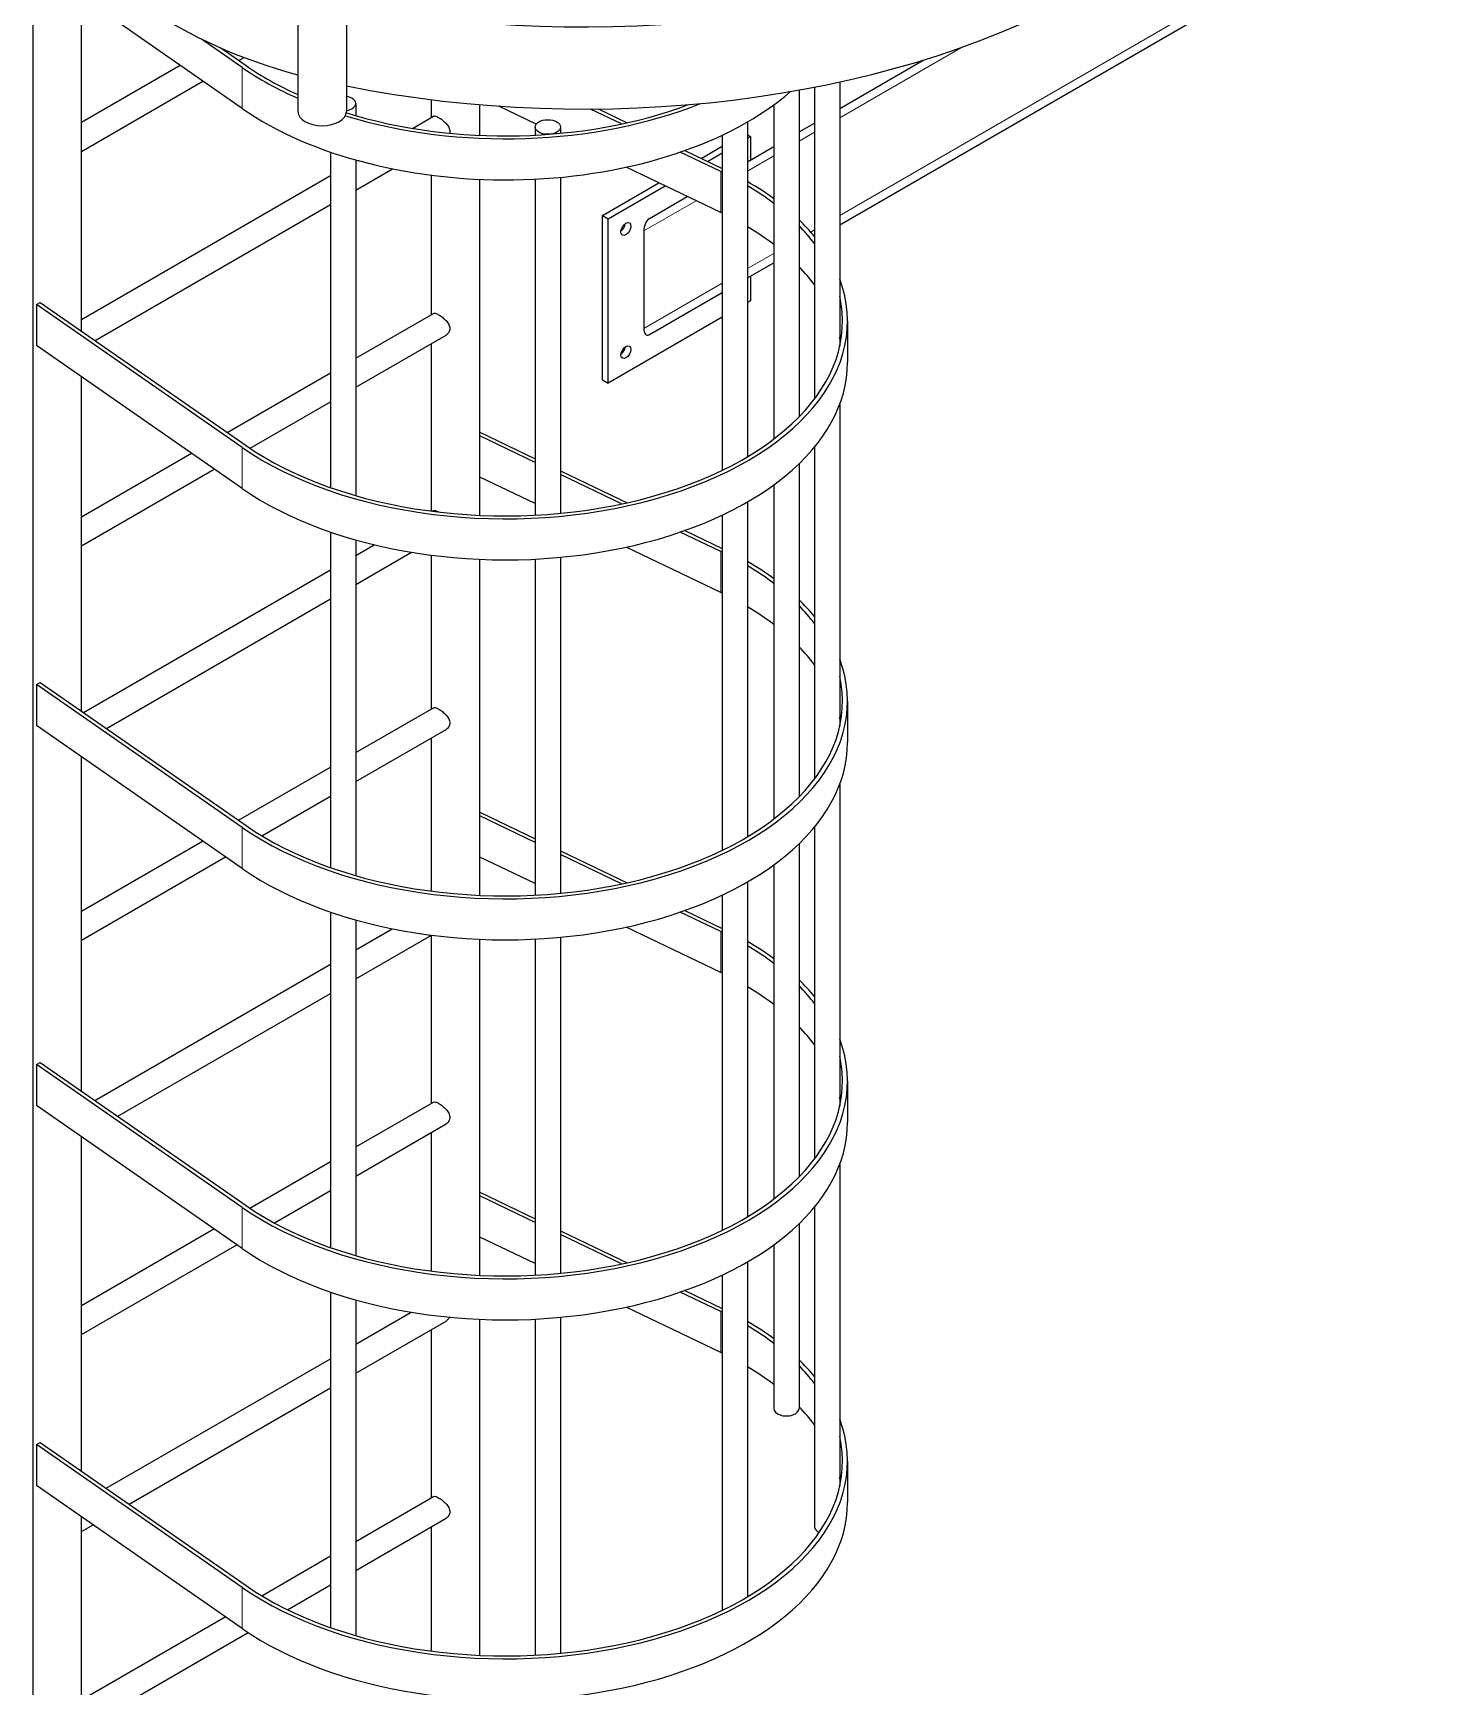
# Model space of a CAD drawing. Header units: millimetres. Extents: x 0 to 10500, y 0 to 7425.
# Drawn here: x 7279 to 8450, y 3444 to 4813 of the extents above; entities that cross this region are included whole.
import ezdxf

# ---------------------------------------------------------------- set-up
doc = ezdxf.new("R2010")
doc.units = ezdxf.units.MM
doc.header["$LTSCALE"] = 25
doc.layers.add('Visible', color=7, linetype='Continuous', lineweight=25)
doc.layers.add('Visible Narrow', color=7, linetype='Continuous', lineweight=18)

msp = doc.modelspace()

# ---------------------------------------------------------------- linework, layer by layer
at = {"layer": 'Visible'}
for p, q in [((7498.71, 5156.09), (7498.71, 4748.1)), ((7538.96, 5147.39), (7538.96, 4748.1)), ((7947.5, 4654.5), (8450.44, 4944.87)), ((7279.4, 2259.42), (7279.4, 4889.77)), ((7452.62, 4750.7), (7282.3, 4869.14)), ((7319.4, 4566.43), (7319.4, 4843.34)), ((7452.62, 4784.72), (7418.81, 4808.23)), ((7434.81, 4800.87), (7455.82, 4786.26)), ((7319.4, 4739.29), (7401.15, 4786.49)), ((7449.74, 4790.48), (7454.15, 4793.03)), ((7947.5, 4750.72), (8017.18, 4790.95)), ((7319.4, 4715.23), (7420.05, 4773.34)), ((7926.67, 4768.36), (7926.67, 4510.25)), ((7947.5, 4772.67), (7947.5, 4553.77)), ((7546.67, 4754.84), (7546.67, 4744.79)), ((7609.39, 4743.41), (7609.39, 4758.02)), ((7649.39, 4728.5), (7649.39, 4753.85)), ((7696.16, 4737.78), (7665.12, 4752.65)), ((7892.96, 4753.77), (7892.96, 4477.03)), ((7913.79, 4765.95), (7913.79, 4495.32)), ((7593.58, 4734.29), (7611.03, 4744.36)), ((7766.86, 4737.91), (7741.09, 4750.26)), ((7747.5, 4750.31), (7771.35, 4738.88)), ((7871.08, 4739.57), (7871.08, 4462.33)), ((7695.3, 4735.38), (7695.3, 4728.66)), ((7716.13, 4735.38), (7716.13, 4730.18)), ((7850.25, 4728.67), (7850.25, 4451.12)), ((7871.08, 4728.92), (7873.57, 4727.48)), ((7871.08, 4726.05), (7873.57, 4727.48)), ((7873.57, 4727.48), (7873.57, 4708.04)), ((7913.79, 4731.26), (7926.67, 4738.7)), ((7525.84, 4714.57), (7525.84, 4436.71)), ((7848.97, 4698.55), (7815.49, 4714.6)), ((7819.27, 4715.91), (7850.25, 4701.06)), ((7832.83, 4709.41), (7850.25, 4719.47)), ((7837.99, 4706.94), (7850.25, 4714.02)), ((7871.08, 4706.61), (7892.96, 4719.24)), ((7546.67, 4708.09), (7546.67, 4430.1)), ((7546.67, 4707.21), (7547.7, 4707.8)), ((7546.67, 4683.15), (7577.17, 4700.76)), ((7848.97, 4664.53), (7770.56, 4702.11)), ((7319.4, 4575.99), (7525.84, 4695.18)), ((7609.39, 4580.11), (7609.39, 4695.47)), ((7649.39, 4413.8), (7649.39, 4692.06)), ((7695.3, 4692.22), (7695.3, 4413.97)), ((7716.13, 4693.72), (7716.13, 4415.49)), ((7751, 4662.16), (7797.68, 4689.11)), ((7755.72, 4659.44), (7802.83, 4686.64)), ((7330.8, 4558.51), (7525.84, 4671.12)), ((7789.89, 4659.73), (7821.23, 4677.82)), ((7751, 4662.16), (7755.72, 4659.44)), ((7751, 4526.08), (7751, 4662.16)), ((7755.72, 4523.36), (7755.72, 4659.44)), ((7785.18, 4649.31), (7785.18, 4568.48)), ((7871.08, 4610.38), (7892.96, 4623.01)), ((7873.57, 4611.81), (7873.57, 4591.4)), ((7282.3, 4588.47), (7285.26, 4590.18)), ((7282.3, 4588.47), (7282.3, 4554.45)), ((7452.62, 4470.03), (7282.3, 4588.47)), ((7285.26, 4590.18), (7455.82, 4471.56)), ((7789.89, 4563.5), (7850.25, 4598.35)), ((7873.57, 4591.4), (7871.08, 4589.97)), ((7546.67, 4543.91), (7611.03, 4581.06)), ((7850.25, 4577.94), (7755.72, 4523.36)), ((7546.67, 4519.85), (7621.45, 4563.02)), ((7953.99, 4574.53), (7953.99, 4540.51)), ((7452.62, 4436.01), (7282.3, 4554.45)), ((7609.39, 4417.26), (7609.39, 4556.06)), ((7319.4, 4251.74), (7319.4, 4528.65)), ((7440.2, 4482.43), (7525.84, 4531.88)), ((7751, 4526.08), (7755.72, 4523.36)), ((7459.13, 4469.31), (7525.84, 4507.82)), ((7947.5, 4505.69), (7947.5, 4239.08)), ((7649.39, 4482.65), (7695.3, 4460.64)), ((7695.3, 4457.52), (7649.39, 4479.52)), ((7319.4, 4412.69), (7410.51, 4465.29)), ((7926.67, 4470.42), (7926.67, 4195.56)), ((7319.4, 4388.63), (7429.41, 4452.15)), ((7913.79, 4456.51), (7913.79, 4180.63)), ((7695.3, 4423.5), (7649.39, 4445.5)), ((7716.13, 4450.66), (7771.35, 4424.19)), ((7766.86, 4423.21), (7716.13, 4447.53)), ((7892.96, 4439.08), (7892.96, 4162.34)), ((7871.08, 4424.88), (7871.08, 4147.64)), ((7610.02, 4417.18), (7611.03, 4417.76)), ((7850.25, 4413.98), (7850.25, 4136.43)), ((7525.84, 4399.88), (7525.84, 4122.02)), ((7848.97, 4383.86), (7815.49, 4399.9)), ((7819.27, 4401.22), (7850.25, 4386.37)), ((7546.67, 4393.39), (7546.67, 4115.4)), ((7546.67, 4380.61), (7561.95, 4389.42)), ((7546.67, 4356.55), (7592.83, 4383.2)), ((7848.97, 4349.84), (7770.56, 4387.42)), ((7609.39, 4253.51), (7609.39, 4380.78)), ((7649.39, 4099.11), (7649.39, 4377.37)), ((7695.3, 4377.53), (7695.3, 4099.28)), ((7716.13, 4379.03), (7716.13, 4100.8)), ((7321.25, 4250.46), (7525.84, 4368.58)), ((7340.15, 4237.31), (7525.84, 4344.52)), ((7282.3, 4273.78), (7285.26, 4275.49)), ((7282.3, 4273.78), (7282.3, 4239.76)), ((7452.62, 4155.34), (7282.3, 4273.78)), ((7285.26, 4275.49), (7455.82, 4156.87)), ((7953.99, 4259.84), (7953.99, 4225.82)), ((7546.67, 4217.31), (7611.03, 4254.46)), ((7452.62, 4121.32), (7282.3, 4239.76)), ((7546.67, 4193.25), (7621.45, 4236.42)), ((7609.39, 4102.57), (7609.39, 4229.46)), ((7319.4, 3937.05), (7319.4, 4213.96)), ((7449.55, 4161.23), (7525.84, 4205.28)), ((7468.95, 4148.38), (7525.84, 4181.22)), ((7947.5, 4191), (7947.5, 3924.39)), ((7649.39, 4167.96), (7695.3, 4145.95)), ((7695.3, 4142.83), (7649.39, 4164.83)), ((7926.67, 4155.72), (7926.67, 3880.87)), ((7319.4, 4086.09), (7419.86, 4144.09)), ((7913.79, 4141.82), (7913.79, 3865.94)), ((7319.4, 4062.04), (7438.76, 4130.95)), ((7695.3, 4108.81), (7649.39, 4130.81)), ((7716.13, 4135.97), (7771.35, 4109.5)), ((7766.86, 4108.52), (7716.13, 4132.84)), ((7892.96, 4124.39), (7892.96, 3847.65)), ((7871.08, 4110.19), (7871.08, 3832.94)), ((7850.25, 4099.29), (7850.25, 3821.74)), ((7525.84, 4085.19), (7525.84, 3807.32)), ((7848.97, 4069.17), (7815.49, 4085.21)), ((7819.27, 4086.53), (7850.25, 4071.68)), ((7546.67, 4078.7), (7546.67, 3800.71)), ((7546.67, 4054.01), (7576.86, 4071.44)), ((7848.97, 4035.15), (7770.56, 4072.73)), ((7546.67, 4029.95), (7609.28, 4066.1)), ((7609.39, 3926.92), (7609.39, 4066.09)), ((7649.39, 3784.42), (7649.39, 4062.68)), ((7695.3, 4062.84), (7695.3, 3784.58)), ((7716.13, 4064.34), (7716.13, 3786.11)), ((7330.61, 3929.26), (7525.84, 4041.98)), ((7349.51, 3916.12), (7525.84, 4017.92)), ((7282.3, 3959.09), (7285.26, 3960.79)), ((7282.3, 3959.09), (7282.3, 3925.07)), ((7452.62, 3840.64), (7282.3, 3959.09)), ((7285.26, 3960.79), (7455.82, 3842.18)), ((7953.99, 3945.15), (7953.99, 3911.12)), ((7452.62, 3806.62), (7282.3, 3925.07)), ((7546.67, 3890.71), (7611.03, 3927.86)), ((7546.67, 3866.65), (7621.45, 3909.82)), ((7319.4, 3622.36), (7319.4, 3899.26)), ((7319.4, 3898.74), (7319.82, 3898.98)), ((7609.39, 3787.88), (7609.39, 3902.86)), ((7458.94, 3840.05), (7525.84, 3878.68)), ((7947.5, 3876.31), (7947.5, 3609.7)), ((7479.3, 3827.76), (7525.84, 3854.62)), ((7649.39, 3853.27), (7695.3, 3831.26)), ((7695.3, 3828.14), (7649.39, 3850.14)), ((7926.67, 3841.03), (7926.67, 3576.18)), ((7319.4, 3759.49), (7429.22, 3822.9)), ((7716.13, 3821.28), (7771.35, 3794.81)), ((7913.79, 3827.13), (7913.79, 3674.01)), ((7319.4, 3735.44), (7448.12, 3809.75)), ((7695.3, 3794.11), (7649.39, 3816.12)), ((7766.86, 3793.83), (7716.13, 3818.15)), ((7892.96, 3809.7), (7892.96, 3674.01)), ((7871.08, 3795.49), (7871.08, 3518.25)), ((7850.25, 3784.6), (7850.25, 3507.05)), ((7525.84, 3770.5), (7525.84, 3492.63)), ((7848.97, 3754.47), (7815.49, 3770.52)), ((7819.27, 3771.84), (7850.25, 3756.99)), ((7546.67, 3764.01), (7546.67, 3486.02)), ((7546.67, 3727.41), (7592.5, 3753.87)), ((7848.97, 3720.45), (7770.56, 3758.04)), ((7546.67, 3703.35), (7621.45, 3746.52)), ((7609.39, 3600.32), (7609.39, 3739.56)), ((7649.39, 3469.73), (7649.39, 3747.99)), ((7695.3, 3748.15), (7695.3, 3469.89)), ((7716.13, 3749.65), (7716.13, 3471.42)), ((7339.96, 3608.06), (7525.84, 3715.38)), ((7358.86, 3594.92), (7525.84, 3691.33)), ((7282.3, 3644.4), (7285.26, 3646.1)), ((7282.3, 3644.4), (7282.3, 3610.37)), ((7452.62, 3525.95), (7282.3, 3644.4)), ((7285.26, 3646.1), (7455.82, 3527.49)), ((7953.99, 3630.45), (7953.99, 3596.43)), ((7452.62, 3491.93), (7282.3, 3610.37)), ((7546.67, 3564.11), (7611.03, 3601.27)), ((7319.4, 2259.42), (7319.4, 3584.57)), ((7319.4, 3572.14), (7329.17, 3577.78)), ((7546.67, 3540.05), (7621.45, 3583.22)), ((7609.39, 3473.19), (7609.39, 3576.26)), ((7468.74, 3519.12), (7525.84, 3552.08)), ((7490.2, 3507.45), (7525.84, 3528.03)), ((7319.4, 3432.89), (7438.57, 3501.7)), ((7319.4, 3408.84), (7457.55, 3488.6))]:
    msp.add_line(p, q, dxfattribs=at)
for centre, major_axis, ratio, start_param, end_param in [((7653.3, 4968.66), (-363.6, 0), 0.5773503, 0.2614236, 1.1316398), ((7735.57, 5163.32), (-591.21, 0), 0.5773503, 1.2317853, 2.3114423), ((7735.57, 5163.32), (-597.61, 0), 0.5773503, 1.2355584, 2.3230797), ((7735.57, 5095.28), (-597.61, 0), 0.5773503, 1.2355584, 2.3230797), ((7670.63, 4889.22), (-283.36, 0), 0.5773503, 0.6928957, 0.9188524), ((7670.63, 4889.22), (279.19, 0), 0.5773503, 3.8344884, 4.0490037), ((7670.63, 4855.2), (-283.36, 0), 0.5773503, 0.6928957, 2.5553378), ((7670.63, 4889.22), (-283.36, 0), 0.5773503, 1.0838647, 2.1770137), ((7670.63, 4889.22), (279.19, 0), 0.5773503, 4.2209586, 5.2868456), ((7536.26, 4754.84), (10.42, 0), 0.5773503, 4.9748021, 7.5915685), ((7518.84, 4748.1), (20.12, 0), 0.5773503, 3.1415927, 6.2831853), ((7670.63, 4574.53), (-279.19, 0), 0.5773503, 4.0135214, 4.0194933), ((7670.63, 4574.53), (283.36, 0), 0.5773503, 0.6687189, 0.7849638), ((7670.63, 4574.53), (-279.19, 0), 0.5773503, 3.7911919, 3.9115055), ((7789.89, 4652.03), (2.17, 8.09), 0.5176381, 0.4776583, 2.0484546), ((7670.63, 4540.51), (-279.19, 0), 0.5773503, 4.0135214, 4.0194933), ((7670.63, 4574.53), (283.36, 0), 0.5773503, 0.4427658, 0.5391614), ((7765.73, 4653.66), (2.92, 5.05), 0.5773503, 4.0825494, 5.3422285), ((7670.63, 4540.51), (-279.19, 0), 0.5773503, 3.7911919, 3.9115055), ((7670.63, 4574.53), (-279.19, 0), 0.5773503, 3.5517576, 3.6552639), ((7670.63, 4540.51), (-279.19, 0), 0.5773503, 3.5517576, 3.6552639), ((7670.63, 4574.53), (283.36, 0), 0.5773503, 3.8344884, 6.4976378), ((7670.63, 4574.53), (279.19, 0), 0.5773503, 3.8344884, 6.412308), ((7789.89, 4571.2), (-2.17, -8.09), 0.5176381, 5.1900473, 6.7608436), ((7670.63, 4540.51), (279.19, 0), 0.5773503, 0.1057257, 0.1291227), ((7765.73, 4551.6), (2.92, 5.05), 0.5773503, 4.0825494, 5.3422285), ((7670.63, 4540.51), (283.36, 0), 0.5773503, 3.8344884, 6.2831853), ((7670.63, 4259.84), (-279.19, 0), 0.5773503, 4.0135214, 4.0194933), ((7670.63, 4259.84), (283.36, 0), 0.5773503, 0.6687189, 0.7849638), ((7670.63, 4259.84), (-279.19, 0), 0.5773503, 3.7911919, 3.9115055), ((7670.63, 4225.82), (-279.19, 0), 0.5773503, 4.0135214, 4.0194933), ((7670.63, 4259.84), (283.36, 0), 0.5773503, 0.4427658, 0.5391614), ((7670.63, 4225.82), (-279.19, 0), 0.5773503, 3.7911919, 3.9115055), ((7670.63, 4259.84), (-279.19, 0), 0.5773503, 3.5517576, 3.6552639), ((7670.63, 4225.82), (-279.19, 0), 0.5773503, 3.5517576, 3.6552639), ((7670.63, 4259.84), (283.36, 0), 0.5773503, 3.8344884, 6.4976378), ((7670.63, 4259.84), (279.19, 0), 0.5773503, 3.8344884, 6.412308), ((7670.63, 4225.82), (279.19, 0), 0.5773503, 0.1057257, 0.1291227), ((7670.63, 4225.82), (283.36, 0), 0.5773503, 3.8344884, 6.2831853), ((7670.63, 3945.15), (-279.19, 0), 0.5773503, 4.0135214, 4.0194933), ((7670.63, 3945.15), (283.36, 0), 0.5773503, 0.6687189, 0.7849638), ((7670.63, 3945.15), (-279.19, 0), 0.5773503, 3.7911919, 3.9115055), ((7670.63, 3911.12), (-279.19, 0), 0.5773503, 4.0135214, 4.0194933), ((7670.63, 3945.15), (283.36, 0), 0.5773503, 0.4427658, 0.5391614), ((7670.63, 3911.12), (-279.19, 0), 0.5773503, 3.7911919, 3.9115055), ((7670.63, 3945.15), (-279.19, 0), 0.5773503, 3.5517576, 3.6552639), ((7670.63, 3911.12), (-279.19, 0), 0.5773503, 3.5517576, 3.6552639), ((7670.63, 3945.15), (283.36, 0), 0.5773503, 3.8344884, 6.4976378), ((7670.63, 3945.15), (279.19, 0), 0.5773503, 3.8344884, 6.412308), ((7670.63, 3911.12), (279.19, 0), 0.5773503, 0.1057257, 0.1291227), ((7670.63, 3911.12), (283.36, 0), 0.5773503, 3.8344884, 6.2831853), ((7670.63, 3630.45), (-279.19, 0), 0.5773503, 4.0135214, 4.0194933), ((7670.63, 3630.45), (283.36, 0), 0.5773503, 0.6687189, 0.7849638), ((7670.63, 3630.45), (-279.19, 0), 0.5773503, 3.7911919, 3.9115055), ((7670.63, 3596.43), (-279.19, 0), 0.5773503, 4.0135214, 4.0194933), ((7670.63, 3630.45), (283.36, 0), 0.5773503, 0.4427658, 0.5391614), ((7670.63, 3596.43), (-279.19, 0), 0.5773503, 3.7911919, 3.9115055), ((7670.63, 3630.45), (-279.19, 0), 0.5773503, 3.5517576, 3.6552639), ((7903.38, 3674.01), (-10.42, 0), 0.5773503, 0, 3.1415927), ((7670.63, 3596.43), (-279.19, 0), 0.5773503, 3.5517576, 3.6552639), ((7670.63, 3630.45), (283.36, 0), 0.5773503, 3.8344884, 6.4976378), ((7670.63, 3630.45), (279.19, 0), 0.5773503, 3.8344884, 6.412308), ((7670.63, 3596.43), (279.19, 0), 0.5773503, 0.1057257, 0.1291227), ((7670.63, 3596.43), (283.36, 0), 0.5773503, 3.8344884, 6.2831853), ((7937.08, 3576.18), (-10.42, 0), 0.5773503, 0, 0.8861527)]:
    msp.add_ellipse(centre, major_axis=major_axis, ratio=ratio, start_param=start_param, end_param=end_param, dxfattribs=at)
for centre, major_axis in [((7705.71, 4735.38), (-10.42, 0)), ((7770.45, 4650.94), (-2.92, -5.05)), ((7770.45, 4548.88), (-2.92, -5.05))]:
    msp.add_ellipse(centre, major_axis=major_axis, ratio=0.5773503, dxfattribs=at)
for points, knots in [([(7611.03, 4744.36), (7611.42, 4744.58), (7611.97, 4744.61), (7613.05, 4744.32), (7613.45, 4744.17), (7614.31, 4743.78), (7614.77, 4743.54), (7615.72, 4743), (7616.22, 4742.68), (7617.28, 4741.96), (7617.83, 4741.56), (7619.47, 4740.28), (7620.55, 4739.31), (7622.35, 4737.38), (7623.19, 4736.27), (7624.07, 4734.56), (7624.3, 4733.98), (7624.6, 4732.83), (7624.68, 4732.25), (7624.68, 4731.22), (7624.62, 4730.72), (7624.5, 4730.24)], [0.9644786, 0.9644786, 0.9644786, 0.9644786, 1.4451317, 1.4451317, 1.6854583, 1.6854583, 1.9257848, 1.9257848, 2.1661114, 2.1661114, 2.406438, 2.406438, 2.8870911, 2.8870911, 3.3693304, 3.3693304, 3.61045, 3.61045, 3.8515697, 3.8515697, 4.0677323, 4.0677323, 4.0677323, 4.0677323]), ([(7611.03, 4581.06), (7611.42, 4581.29), (7611.97, 4581.31), (7613.05, 4581.02), (7613.45, 4580.88), (7614.31, 4580.48), (7614.77, 4580.24), (7615.72, 4579.7), (7616.22, 4579.38), (7617.28, 4578.66), (7617.83, 4578.26), (7619.47, 4576.98), (7620.55, 4576.01), (7622.35, 4574.08), (7623.19, 4572.97), (7624.07, 4571.26), (7624.3, 4570.68), (7624.6, 4569.53), (7624.68, 4568.96), (7624.68, 4567.86), (7624.6, 4567.31), (7624.3, 4566.25), (7624.07, 4565.74), (7623.19, 4564.32), (7622.35, 4563.54), (7621.45, 4563.02)], [0.9644786, 0.9644786, 0.9644786, 0.9644786, 1.4451317, 1.4451317, 1.6854583, 1.6854583, 1.9257848, 1.9257848, 2.1661114, 2.1661114, 2.406438, 2.406438, 2.8870911, 2.8870911, 3.3693304, 3.3693304, 3.61045, 3.61045, 3.8515697, 3.8515697, 4.0926893, 4.0926893, 4.333809, 4.333809, 4.8160483, 4.8160483, 4.8160483, 4.8160483]), ([(7611.03, 4417.76), (7611.42, 4417.99), (7611.97, 4418.01), (7613.05, 4417.73), (7613.45, 4417.58), (7614.31, 4417.19), (7614.77, 4416.94), (7615.33, 4416.62), (7615.43, 4416.56), (7615.52, 4416.51)], [0.9644786, 0.9644786, 0.9644786, 0.9644786, 1.4451317, 1.4451317, 1.6854583, 1.6854583, 1.9257848, 1.9257848, 1.9723876, 1.9723876, 1.9723876, 1.9723876]), ([(7611.03, 4254.46), (7611.42, 4254.69), (7611.97, 4254.71), (7613.05, 4254.43), (7613.45, 4254.28), (7614.31, 4253.89), (7614.77, 4253.65), (7615.72, 4253.1), (7616.22, 4252.78), (7617.28, 4252.06), (7617.83, 4251.66), (7619.47, 4250.39), (7620.55, 4249.41), (7622.35, 4247.48), (7623.19, 4246.38), (7624.07, 4244.66), (7624.3, 4244.08), (7624.6, 4242.93), (7624.68, 4242.36), (7624.68, 4241.26), (7624.6, 4240.71), (7624.3, 4239.65), (7624.07, 4239.14), (7623.19, 4237.72), (7622.35, 4236.94), (7621.45, 4236.42)], [0.9644786, 0.9644786, 0.9644786, 0.9644786, 1.4451317, 1.4451317, 1.6854583, 1.6854583, 1.9257848, 1.9257848, 2.1661114, 2.1661114, 2.406438, 2.406438, 2.8870911, 2.8870911, 3.3693304, 3.3693304, 3.61045, 3.61045, 3.8515697, 3.8515697, 4.0926893, 4.0926893, 4.333809, 4.333809, 4.8160483, 4.8160483, 4.8160483, 4.8160483]), ([(7611.03, 3927.86), (7611.42, 3928.09), (7611.97, 3928.12), (7613.05, 3927.83), (7613.45, 3927.68), (7614.31, 3927.29), (7614.77, 3927.05), (7615.72, 3926.5), (7616.22, 3926.18), (7617.28, 3925.46), (7617.83, 3925.07), (7619.47, 3923.79), (7620.55, 3922.82), (7622.35, 3920.88), (7623.19, 3919.78), (7624.07, 3918.06), (7624.3, 3917.48), (7624.6, 3916.33), (7624.68, 3915.76), (7624.68, 3914.66), (7624.6, 3914.11), (7624.3, 3913.05), (7624.07, 3912.54), (7623.19, 3911.12), (7622.35, 3910.34), (7621.45, 3909.82)], [0.9644786, 0.9644786, 0.9644786, 0.9644786, 1.4451317, 1.4451317, 1.6854583, 1.6854583, 1.9257848, 1.9257848, 2.1661114, 2.1661114, 2.406438, 2.406438, 2.8870911, 2.8870911, 3.3693304, 3.3693304, 3.61045, 3.61045, 3.8515697, 3.8515697, 4.0926893, 4.0926893, 4.333809, 4.333809, 4.8160483, 4.8160483, 4.8160483, 4.8160483]), ([(7624.26, 3749.73), (7624.13, 3749.4), (7623.97, 3749.07), (7623.19, 3747.82), (7622.35, 3747.04), (7621.45, 3746.52)], [4.17701816, 4.17701816, 4.17701816, 4.17701816, 4.33380896, 4.33380896, 4.81604826, 4.81604826, 4.81604826, 4.81604826]), ([(7611.03, 3601.27), (7611.42, 3601.49), (7611.97, 3601.52), (7613.05, 3601.23), (7613.45, 3601.08), (7614.31, 3600.69), (7614.77, 3600.45), (7615.72, 3599.9), (7616.22, 3599.58), (7617.28, 3598.87), (7617.83, 3598.47), (7619.47, 3597.19), (7620.55, 3596.22), (7622.35, 3594.28), (7623.19, 3593.18), (7624.07, 3591.47), (7624.3, 3590.88), (7624.6, 3589.73), (7624.68, 3589.16), (7624.68, 3588.07), (7624.6, 3587.52), (7624.3, 3586.45), (7624.07, 3585.94), (7623.19, 3584.52), (7622.35, 3583.74), (7621.45, 3583.22)], [0.9644786, 0.9644786, 0.9644786, 0.9644786, 1.4451317, 1.4451317, 1.6854583, 1.6854583, 1.9257848, 1.9257848, 2.1661114, 2.1661114, 2.406438, 2.406438, 2.8870911, 2.8870911, 3.3693304, 3.3693304, 3.61045, 3.61045, 3.8515697, 3.8515697, 4.0926893, 4.0926893, 4.333809, 4.333809, 4.8160483, 4.8160483, 4.8160483, 4.8160483])]:
    msp.add_open_spline(points, degree=3, knots=knots, dxfattribs=at)
at = {"layer": 'Visible Narrow'}
for p, q in [((7947.5, 4662.2), (8441.01, 4947.13)), ((7947.5, 4743.03), (8048.46, 4801.31)), ((7452.62, 4784.72), (7452.62, 4750.7)), ((7913.79, 4723.57), (7926.67, 4731)), ((7871.08, 4698.91), (7892.96, 4711.54)), ((7848.97, 4698.55), (7848.97, 4664.53)), ((7785.18, 4649.31), (7828.52, 4674.33)), ((7923.51, 4648.34), (7926.67, 4650.17)), ((7871.08, 4618.08), (7892.96, 4630.71)), ((7785.18, 4568.48), (7850.25, 4606.05)), ((7452.62, 4470.03), (7452.62, 4436.01)), ((7848.97, 4383.86), (7848.97, 4349.84)), ((7452.62, 4155.34), (7452.62, 4121.32)), ((7848.97, 4069.17), (7848.97, 4035.15)), ((7452.62, 3840.64), (7452.62, 3806.62)), ((7848.97, 3754.47), (7848.97, 3720.45)), ((7452.62, 3525.95), (7452.62, 3491.93))]:
    msp.add_line(p, q, dxfattribs=at)

doc.saveas('drawing.dxf')
